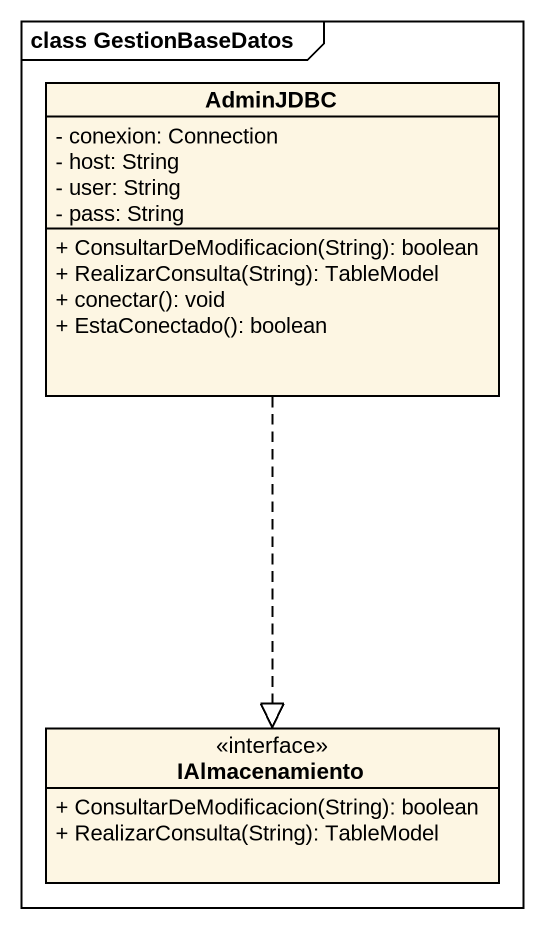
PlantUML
@startuml
mainframe class GestionBaseDatos
hide circle
hide empty members
skinparam classAttributeIconSize 0
class AdminJDBC {
  - conexion: Connection
  - host: String
  - user: String
  - pass: String
  + ConsultarDeModificacion(String): boolean
  + RealizarConsulta(String): TableModel
  + conectar(): void
  + EstaConectado(): boolean
}
class IAlmacenamiento <<interface>> {
  + ConsultarDeModificacion(String): boolean
  + RealizarConsulta(String): TableModel
}
AdminJDBC ..|> IAlmacenamiento
@enduml
